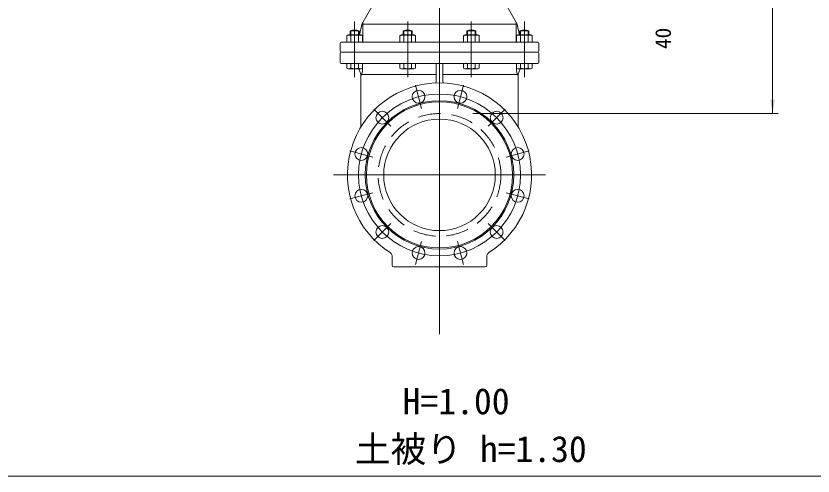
# Model space of a CAD drawing. Units: millimetres, scale not verified. Extents: x -6861 to 6861, y -3554 to 3095.
# Drawn here: x 2464 to 3892, y 1221 to 2046 of the extents above; entities that cross this region are included whole.
import ezdxf
from ezdxf.enums import TextEntityAlignment as Align

# ---------------------------------------------------------------- set-up
doc = ezdxf.new("R2010")
doc.units = ezdxf.units.MM
doc.header["$LTSCALE"] = 20
doc.linetypes.add('DASHED2', pattern=[3, 2, -1])
for name, color, linetype, lineweight in [('0-3_HIDEN', 7, 'DASHED2', 18), ('0-4_TEMP', 3, 'Continuous', 18), ('0-6_仕切弁', 7, 'Continuous', 18), ('0-7_寸法', 1, 'Continuous', 18)]:
    doc.layers.add(name, color=color, linetype=linetype, lineweight=lineweight)
doc.layers.add('0-8_注釈', color=1, linetype='Continuous')
doc.styles.add('ＭＳ ゴシック', font='')
doc.styles.get('ＭＳ ゴシック').set_extended_font_data('MS Gothic')

msp = doc.modelspace()

# ---------------------------------------------------------------- linework, layer by layer
at = {"layer": '0-3_HIDEN'}
msp.add_circle((3222.8, 1760.78), 110, dxfattribs=at)
at = {"layer": '0-4_TEMP'}
for p, q in [((3222.8, 2448.51), (3222.8, 1475.37)), ((3222.8, 1570.78), (3222.8, 2325.78)), ((3070.8, 1935.78), (3070.8, 2035.78)), ((3165.8, 1935.78), (3165.8, 2035.78)), ((3279.8, 1935.78), (3279.8, 2035.78)), ((3374.8, 1935.78), (3374.8, 2035.78)), ((3179.7, 1921.6), (3190.83, 1880.07)), ((3265.89, 1921.6), (3254.76, 1880.07)), ((3105.06, 1878.51), (3135.47, 1848.1)), ((3340.53, 1878.51), (3310.12, 1848.1)), ((3061.97, 1803.87), (3103.5, 1792.74)), ((3383.62, 1803.87), (3342.09, 1792.74)), ((3412.8, 1760.78), (3032.8, 1760.78)), ((3061.97, 1717.68), (3103.5, 1728.81)), ((3383.62, 1717.68), (3342.09, 1728.81)), ((3105.06, 1643.04), (3135.47, 1673.45)), ((3340.53, 1643.04), (3310.12, 1673.45)), ((3179.7, 1599.95), (3190.83, 1641.48)), ((3265.89, 1599.95), (3254.76, 1641.48)), ((1260.93, 1220.78), (6860.93, 1220.78))]:
    msp.add_line(p, q, dxfattribs=at)
msp.add_circle((3222.8, 1760.78), 145, dxfattribs=at)
at = {"layer": '0-6_仕切弁'}
for p, q in [((3155.04, 2157.82), (3083.94, 2031.04)), ((3290.55, 2157.82), (3361.65, 2031.04)), ((3079.64, 2011.78), (3083.73, 2030.49)), ((3085.51, 1998.78), (3085.51, 2033.83)), ((3360.08, 2030.78), (3085.51, 2030.78)), ((3360.08, 1998.78), (3360.08, 2033.83)), ((3365.95, 2011.78), (3361.86, 2030.49)), ((3062.8, 2018.78), (3078.8, 2018.78)), ((3062.8, 2018.78), (3062.8, 2011.78)), ((3063.88, 2019.3), (3063.88, 2011.78)), ((3077.72, 2019.3), (3077.72, 2011.78)), ((3078.8, 2018.78), (3078.8, 2011.78)), ((3157.8, 2018.78), (3173.8, 2018.78)), ((3157.8, 2018.78), (3157.8, 2011.78)), ((3158.88, 2019.3), (3158.88, 2011.78)), ((3172.72, 2019.3), (3172.72, 2011.78)), ((3173.8, 2018.78), (3173.8, 2011.78)), ((3271.8, 2018.78), (3287.8, 2018.78)), ((3271.8, 2018.78), (3271.8, 2011.78)), ((3272.88, 2019.3), (3272.88, 2011.78)), ((3286.72, 2019.3), (3286.72, 2011.78)), ((3287.8, 2018.78), (3287.8, 2011.78)), ((3366.8, 2018.78), (3382.8, 2018.78)), ((3366.8, 2018.78), (3366.8, 2011.78)), ((3367.88, 2019.3), (3367.88, 2011.78)), ((3381.72, 2019.3), (3381.72, 2011.78)), ((3382.8, 2018.78), (3382.8, 2011.78)), ((3059.3, 2011.78), (3056.94, 2010.42)), ((3056.94, 2010.42), (3056.94, 1998.78)), ((3059.3, 2011.78), (3082.3, 2011.78)), ((3063.87, 2010.42), (3063.87, 1998.78)), ((3077.72, 2010.42), (3077.72, 1998.78)), ((3082.3, 2011.78), (3084.65, 2010.42)), ((3084.65, 2010.42), (3084.65, 1998.78)), ((3154.3, 2011.78), (3151.94, 2010.42)), ((3151.94, 2010.42), (3151.94, 1998.78)), ((3154.3, 2011.78), (3177.3, 2011.78)), ((3158.87, 2010.42), (3158.87, 1998.78)), ((3172.72, 2010.42), (3172.72, 1998.78)), ((3177.3, 2011.78), (3179.65, 2010.42)), ((3179.65, 2010.42), (3179.65, 1998.78)), ((3268.3, 2011.78), (3265.94, 2010.42)), ((3265.94, 2010.42), (3265.94, 1998.78)), ((3268.3, 2011.78), (3291.3, 2011.78)), ((3272.87, 2010.42), (3272.87, 1998.78)), ((3286.72, 2010.42), (3286.72, 1998.78)), ((3291.3, 2011.78), (3293.65, 2010.42)), ((3293.65, 2010.42), (3293.65, 1998.78)), ((3363.3, 2011.78), (3360.94, 2010.42)), ((3360.94, 2010.42), (3360.94, 1998.78)), ((3363.3, 2011.78), (3386.3, 2011.78)), ((3367.87, 2010.42), (3367.87, 1998.78)), ((3381.72, 2010.42), (3381.72, 1998.78)), ((3386.3, 2011.78), (3388.65, 2010.42)), ((3388.65, 2010.42), (3388.65, 1998.78)), ((3044.8, 1996.78), (3044.8, 1982.78)), ((3398.8, 1998.78), (3046.8, 1998.78)), ((3400.8, 1996.78), (3400.8, 1982.78)), ((3044.8, 1962.78), (3044.8, 1978.78)), ((3398.8, 1980.78), (3046.8, 1980.78)), ((3400.8, 1962.78), (3400.8, 1978.78)), ((3398.8, 1960.78), (3046.8, 1960.78)), ((3056.94, 1952.14), (3056.94, 1960.78)), ((3063.87, 1952.14), (3063.87, 1960.78)), ((3077.72, 1952.14), (3077.72, 1960.78)), ((3084.65, 1952.14), (3084.65, 1960.78)), ((3084.92, 1950.78), (3084.92, 1960.78)), ((3151.94, 1952.14), (3151.94, 1960.78)), ((3158.87, 1952.14), (3158.87, 1960.78)), ((3172.72, 1952.14), (3172.72, 1960.78)), ((3179.65, 1952.14), (3179.65, 1960.78)), ((3216.8, 1927.58), (3216.8, 1958.78)), ((3228.8, 1927.58), (3228.8, 1958.78)), ((3265.94, 1952.14), (3265.94, 1960.78)), ((3272.87, 1952.14), (3272.87, 1960.78)), ((3286.72, 1952.14), (3286.72, 1960.78)), ((3293.65, 1952.14), (3293.65, 1960.78)), ((3360.68, 1950.78), (3360.68, 1960.78)), ((3360.94, 1952.14), (3360.94, 1960.78)), ((3367.87, 1952.14), (3367.87, 1960.78)), ((3381.72, 1952.14), (3381.72, 1960.78)), ((3388.65, 1952.14), (3388.65, 1960.78)), ((3059.3, 1950.78), (3056.94, 1952.14)), ((3059.3, 1950.78), (3082.3, 1950.78)), ((3078.05, 1950.78), (3081.67, 1941.12)), ((3082.3, 1950.78), (3084.65, 1952.14)), ((3154.3, 1950.78), (3151.94, 1952.14)), ((3154.3, 1950.78), (3177.3, 1950.78)), ((3177.3, 1950.78), (3179.65, 1952.14)), ((3268.3, 1950.78), (3265.94, 1952.14)), ((3268.3, 1950.78), (3291.3, 1950.78)), ((3291.3, 1950.78), (3293.65, 1952.14)), ((3363.3, 1950.78), (3360.94, 1952.14)), ((3363.3, 1950.78), (3386.3, 1950.78)), ((3367.55, 1950.78), (3363.92, 1941.12)), ((3386.3, 1950.78), (3388.65, 1952.14)), ((3081.8, 1940.41), (3081.8, 1846.47)), ((3216.8, 1940.78), (3083.05, 1940.78)), ((3228.8, 1940.78), (3362.55, 1940.78)), ((3363.8, 1940.41), (3363.8, 1846.47)), ((3137.8, 1598.78), (3137.8, 1616)), ((3307.8, 1598.78), (3307.8, 1616)), ((3140.8, 1595.78), (3304.8, 1595.78))]:
    msp.add_line(p, q, dxfattribs=at)
for centre, radius in [((3185.27, 1900.84), 11.5), ((3260.33, 1900.84), 11.5), ((3222.8, 1760.78), 133), ((3222.8, 1760.78), 131), ((3120.27, 1863.31), 11.5), ((3325.33, 1863.31), 11.5), ((3222.8, 1760.78), 100), ((3082.74, 1798.31), 11.5), ((3362.86, 1798.31), 11.5), ((3082.74, 1723.25), 11.5), ((3362.86, 1723.25), 11.5), ((3120.27, 1658.25), 11.5), ((3325.33, 1658.25), 11.5), ((3185.27, 1620.72), 11.5), ((3260.33, 1620.72), 11.5)]:
    msp.add_circle(centre, radius, dxfattribs=at)
for centre, radius, start, end in [((3085.69, 2030.06), 2, 150.717, 167.661), ((3359.91, 2030.06), 2, 12.339, 29.283), ((3070.8, 2003.78), 17, 61.928, 118.072), ((3165.8, 2003.78), 17, 61.928, 118.072), ((3279.8, 2003.78), 17, 61.928, 118.072), ((3374.8, 2003.78), 17, 61.928, 118.072), ((3060.4, 2005.35), 6.13, 55.616, 115.616), ((3070.8, 1988.56), 22.93, 72.412, 107.588), ((3081.19, 2005.35), 6.13, 64.384, 124.384), ((3155.4, 2005.35), 6.13, 55.616, 115.616), ((3165.8, 1988.56), 22.93, 72.412, 107.588), ((3176.19, 2005.35), 6.13, 64.384, 124.384), ((3269.4, 2005.35), 6.13, 55.616, 115.616), ((3279.8, 1988.56), 22.93, 72.412, 107.588), ((3290.19, 2005.35), 6.13, 64.384, 124.384), ((3364.4, 2005.35), 6.13, 55.616, 115.616), ((3374.8, 1988.56), 22.93, 72.412, 107.588), ((3385.19, 2005.35), 6.13, 64.384, 124.384), ((3046.8, 1996.78), 2, 90, 180), ((3398.8, 1996.78), 2, 0, 90), ((3046.8, 1982.78), 2, 180, 270), ((3046.8, 1978.78), 2, 90, 180), ((3398.8, 1982.78), 2, 270, 0), ((3398.8, 1978.78), 2, 0, 90), ((3046.8, 1962.78), 2, 180, 270), ((3214.8, 1958.78), 2, 0, 90), ((3230.8, 1958.78), 2, 90, 180), ((3398.8, 1962.78), 2, 270, 0), ((3060.4, 1957.2), 6.13, 244.384, 304.384), ((3070.8, 1973.99), 22.93, 252.412, 287.588), ((3081.19, 1957.2), 6.13, 235.616, 295.616), ((3057.23, 1950.78), 27.69, 332.538, 0), ((3155.4, 1957.2), 6.13, 244.384, 304.384), ((3165.8, 1973.99), 22.93, 252.412, 287.588), ((3176.19, 1957.2), 6.13, 235.616, 295.616), ((3269.4, 1957.2), 6.13, 244.384, 304.384), ((3279.8, 1973.99), 22.93, 252.412, 287.588), ((3290.19, 1957.2), 6.13, 235.616, 295.616), ((3388.36, 1950.78), 27.69, 180, 207.462), ((3364.4, 1957.2), 6.13, 244.384, 304.384), ((3374.8, 1973.99), 22.93, 252.412, 287.588), ((3385.19, 1957.2), 6.13, 235.616, 295.616), ((3079.8, 1940.41), 2, 0, 20.556), ((3365.8, 1940.41), 2, 159.444, 180), ((3222.8, 1760.78), 165, 302.152, 237.848), ((3214.8, 1927.58), 2, 272.746, 0), ((3230.8, 1927.58), 2, 180, 267.254), ((3131.8, 1616), 6, 0, 57.848), ((3313.8, 1616), 6, 122.152, 180), ((3140.8, 1598.78), 3, 180, 270), ((3304.8, 1598.78), 3, 270, 0)]:
    msp.add_arc(centre, radius, start, end, dxfattribs=at)
at = {"layer": '0-7_寸法'}
for p, q in [((3819.48, 1870.78), (3819.48, 2770.78)), ((3282.8, 1870.78), (3829.48, 1870.78))]:
    msp.add_line(p, q, dxfattribs=at)
msp.add_solid([(3815.31, 1895.78), (3819.48, 1870.78), (3823.65, 1895.78)], dxfattribs=at)

# ---------------------------------------------------------------- texts
at = {"layer": '0-7_寸法', "style": 'ＭＳ ゴシック'}
msp.add_text('40', height=28.15, rotation=90, dxfattribs=at).set_placement((3645.87, 1986.29), align=Align.BOTTOM_LEFT)
at = {"layer": '0-8_注釈', "style": 'ＭＳ ゴシック'}
for s, p in [('H=1.00', (3156.81, 1317.45)), ('土被り h=1.30', (3071.13, 1231.76))]:
    msp.add_text(s, height=46.92, dxfattribs=at).set_placement(p, align=Align.BOTTOM_LEFT)

doc.saveas('drawing.dxf')
